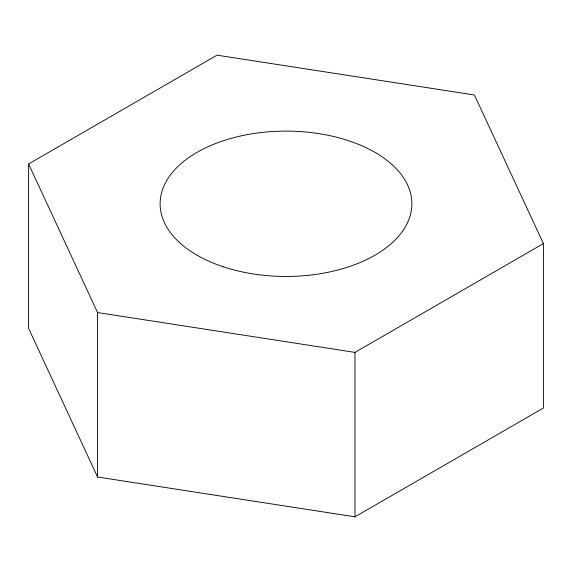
<?xml version="1.0" encoding="UTF-8"?>
<svg xmlns="http://www.w3.org/2000/svg" width="572" height="572" viewBox="0 0 572 572"><rect width="100%" height="100%" fill="white"/><g stroke="black" fill="none" stroke-linecap="round" stroke-linejoin="round"><path stroke-width="0.86" d="M28.6 163.957L217.031 55.169L474.431 94.988L543.4 243.593L543.4 408.043L354.969 516.831L97.569 477.012L28.6 328.407L28.6 163.957L97.569 312.562L97.569 477.012M97.569 312.562L354.969 352.388L543.4 243.593M354.969 352.388L354.969 516.831M223.059 266.716A125.876 72.673 0 0 0 411.876 203.775A125.876 72.673 0 0 0 223.059 140.834A125.876 72.673 0 0 0 223.059 266.716"/></g></svg>
